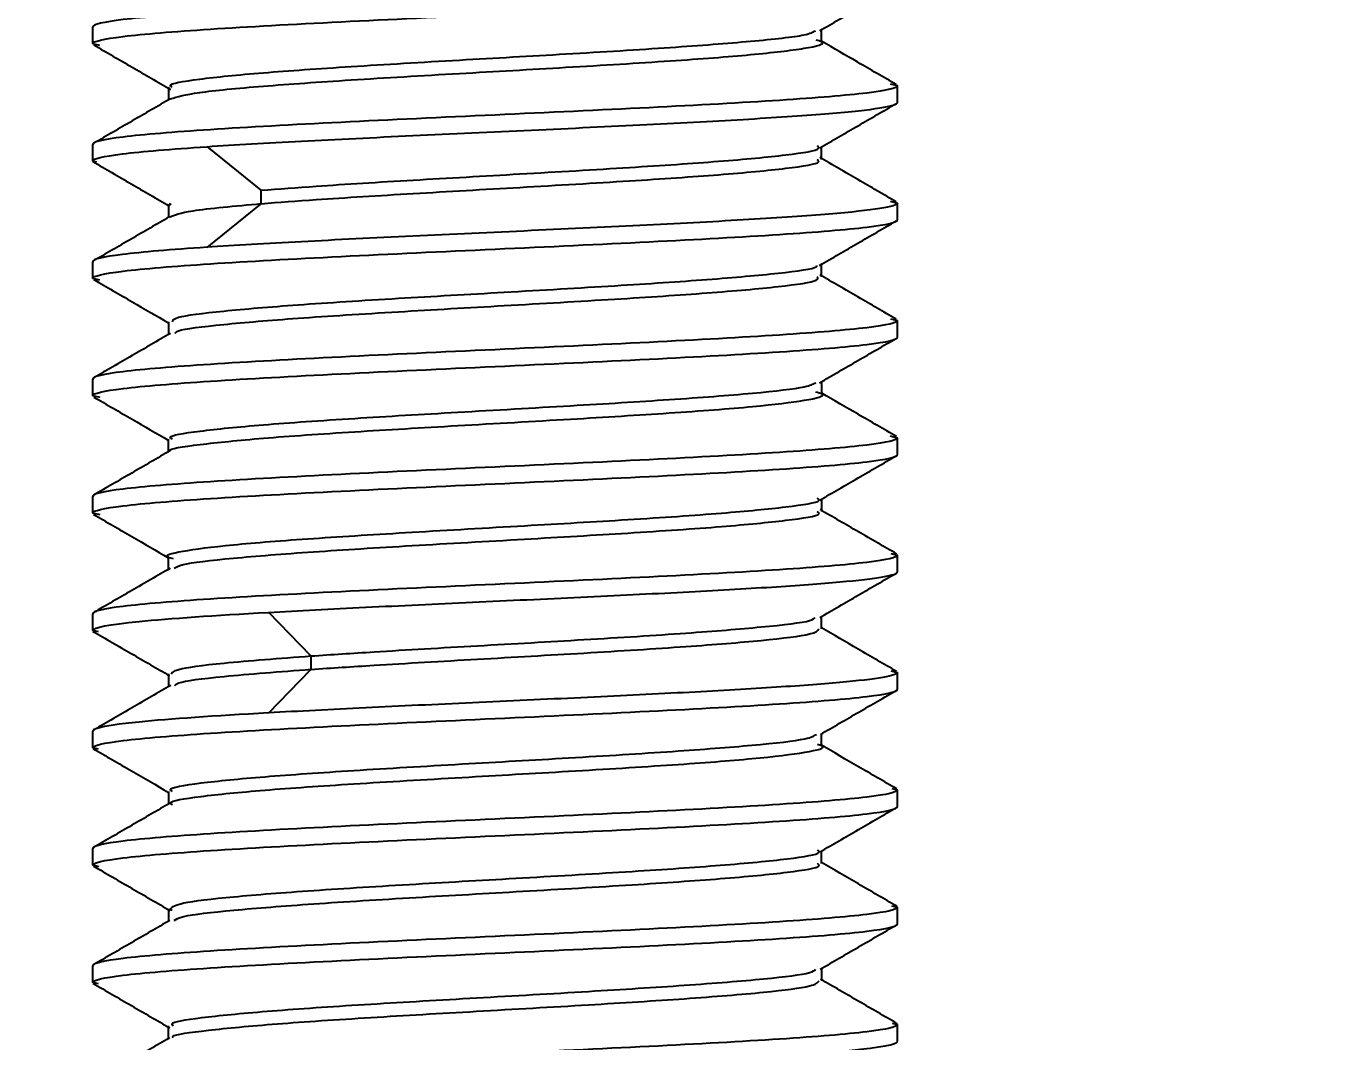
# Model space of a CAD drawing. Header units: millimetres. Extents: x 2 to 418, y 2 to 295.
# Drawn here: x 169.023 to 170.333, y 74.886 to 75.895 of the extents above; entities that cross this region are included whole.
import ezdxf

# ---------------------------------------------------------------- set-up
doc = ezdxf.new("R2010")
doc.units = ezdxf.units.MM
doc.styles.add('SLDTEXTSTYLE0', font='TXT', dxfattribs={"width": 0.75})
doc.dimstyles.new('SLDDIMSTYLE0', dxfattribs={"dimtxt": 3.175, "dimasz": 3.302, "dimexe": 0, "dimexo": 0.0625, "dimgap": 0.79375, "dimtad": 0, "dimtih": 1, "dimtoh": 1, "dimlfac": 15, "dimrnd": 1e-09, "dimzin": 4, "dimdsep": 46, "dimtxsty": 'SLDTEXTSTYLE0', "dimsah": 1, "dimcen": 0.09, "dimadec": 0, "dimazin": 1, "dimtfac": 1, "dimtmove": 0, "dimatfit": 0, "dimfxl": 0, "dimfrac": 2, "dimtolj": 1, "dimtzin": 12, "dimarcsym": 0})

# ---------------------------------------------------------------- blocks, each defined once
blk = doc.blocks.new('_D_12')
at = {"color": 7, "linetype": 'Continuous', "lineweight": 0}
for p, q in [((198.4975, 96.424), (198.4975, 102.774)), ((169.5585, 96.424), (201.6725, 96.424)), ((169.3918, 81.2573), (201.6725, 81.2573)), ((198.4975, 81.2573), (198.4975, 74.9073))]:
    blk.add_line(p, q, dxfattribs=at)
at = {"color": 7, "linetype": 'Continuous', "lineweight": 18}
for points in [[(198.4975, 96.424), (199.0055, 99.726), (197.9895, 99.726)], [(198.4975, 81.2573), (197.9895, 77.9553), (199.0055, 77.9553)]]:
    blk.add_solid(points, dxfattribs=at)
at = {"color": 7, "linetype": 'Continuous', "lineweight": 18, "insert": (192.0461, 91.6021), "char_height": 3.175, "attachment_point": 1, "style": 'SLDTEXTSTYLE0'}
blk.add_mtext('227.50', dxfattribs=at)
blk = doc.blocks.new('_D_19')
at = {"color": 7, "linetype": 'Continuous', "lineweight": 0}
for p, q in [((173.9848, 81.2573), (173.9848, 87.6073)), ((167.407, 81.2573), (177.1598, 81.2573)), ((168.3251, 80.0906), (177.1598, 80.0906)), ((173.9848, 72.0283), (173.9848, 80.0906)), ((180.3348, 72.0283), (173.9848, 72.0283))]:
    blk.add_line(p, q, dxfattribs=at)
at = {"color": 7, "linetype": 'Continuous', "lineweight": 18}
for points in [[(173.9848, 81.2573), (174.4928, 84.5593), (173.4768, 84.5593)], [(173.9848, 80.0906), (173.4768, 76.7886), (174.4928, 76.7886)]]:
    blk.add_solid(points, dxfattribs=at)
at = {"color": 7, "linetype": 'Continuous', "lineweight": 18, "insert": (180.3348, 73.6009), "char_height": 3.175, "attachment_point": 1, "style": 'SLDTEXTSTYLE0'}
blk.add_mtext('17.50', dxfattribs=at)

msp = doc.modelspace()

# ---------------------------------------------------------------- linework, layer by layer
at = {"color": 7, "linetype": 'Continuous', "lineweight": 25}
for p, q in [((169.08848, 75.87814), (169.08848, 75.89481)), ((169.81313, 75.87965), (169.81313, 75.89215)), ((169.09545, 75.87647), (169.08848, 75.87814)), ((169.16393, 75.83485), (169.16393, 75.82238)), ((169.88139, 75.83817), (169.88848, 75.83648)), ((169.88848, 75.81981), (169.88848, 75.83648)), ((169.08848, 75.76148), (169.08848, 75.77814)), ((169.25592, 75.73265), (169.2022, 75.77602)), ((169.813, 75.76306), (169.813, 75.77555)), ((169.09256, 75.7605), (169.08848, 75.76148)), ((169.2561, 75.71916), (169.2561, 75.7325)), ((169.88145, 75.72149), (169.88848, 75.71981)), ((169.16397, 75.71819), (169.16397, 75.70559)), ((169.16634, 75.71811), (169.16443, 75.71911)), ((169.20221, 75.67565), (169.25592, 75.71902)), ((169.88848, 75.70314), (169.88848, 75.71981)), ((169.08848, 75.64481), (169.08848, 75.66148)), ((169.813, 75.64642), (169.813, 75.6589)), ((169.09549, 75.64313), (169.08848, 75.64481)), ((169.88146, 75.60482), (169.88848, 75.60314)), ((169.16386, 75.60164), (169.16386, 75.58914)), ((169.88848, 75.58648), (169.88848, 75.60314)), ((169.08848, 75.52814), (169.08848, 75.54481)), ((169.81325, 75.52978), (169.81325, 75.54234)), ((169.09608, 75.52632), (169.08848, 75.52814)), ((169.88122, 75.48821), (169.88848, 75.48648)), ((169.88848, 75.46981), (169.88848, 75.48648)), ((169.16357, 75.48487), (169.16357, 75.47239)), ((169.08848, 75.41148), (169.08848, 75.42814)), ((169.81341, 75.41299), (169.81341, 75.4256)), ((169.09594, 75.40969), (169.08848, 75.41148)), ((169.16366, 75.3682), (169.16366, 75.35564)), ((169.88194, 75.37138), (169.88848, 75.36981)), ((169.88848, 75.35314), (169.88848, 75.36981)), ((169.08848, 75.29481), (169.08848, 75.31148)), ((169.30547, 75.26969), (169.2632, 75.31305)), ((169.81313, 75.29638), (169.81313, 75.30881)), ((169.09436, 75.2934), (169.08848, 75.29481)), ((169.30562, 75.2562), (169.30562, 75.26953)), ((169.1637, 75.25157), (169.1637, 75.23893)), ((169.26321, 75.21269), (169.30548, 75.25606)), ((169.88213, 75.25466), (169.88848, 75.25314)), ((169.88848, 75.23648), (169.88848, 75.25314)), ((169.08848, 75.17814), (169.08848, 75.19481)), ((169.81311, 75.1797), (169.81311, 75.19216)), ((169.09419, 75.17677), (169.08848, 75.17814)), ((169.16394, 75.13487), (169.16394, 75.12238)), ((169.88277, 75.13784), (169.88848, 75.13648)), ((169.88848, 75.11981), (169.88848, 75.13648)), ((169.08848, 75.06148), (169.08848, 75.07814)), ((169.813, 75.06304), (169.813, 75.07557)), ((169.09462, 75.06001), (169.08848, 75.06148)), ((169.16386, 75.01826), (169.16386, 75.0058)), ((169.16764, 75.01644), (169.16411, 75.01747)), ((169.8825, 75.02124), (169.88848, 75.01981)), ((169.88848, 75.00314), (169.88848, 75.01981)), ((169.08848, 74.94481), (169.08848, 74.96148)), ((169.81325, 74.94646), (169.81325, 74.95898)), ((169.09436, 74.9434), (169.08848, 74.94481)), ((169.16356, 74.90164), (169.16356, 74.88906)), ((169.88315, 74.90442), (169.88848, 74.90314)), ((169.88848, 74.88648), (169.88848, 74.90314))]:
    msp.add_line(p, q, dxfattribs=at)
for points, knots in [([(169.88848, 75.95314), (169.88848, 75.95071), (169.87807, 75.94828), (169.83799, 75.94342), (169.80834, 75.94099), (169.7343, 75.93613), (169.68992, 75.9337), (169.59318, 75.92884), (169.54084, 75.92641), (169.43612, 75.92155), (169.38378, 75.91912), (169.28703, 75.91425), (169.24266, 75.91182), (169.16861, 75.90696), (169.13896, 75.90453), (169.09889, 75.89967), (169.08848, 75.89724), (169.08848, 75.89481)], [0, 0, 0, 0, 0.125, 0.125, 0.25, 0.25, 0.375, 0.375, 0.5, 0.5, 0.625, 0.625, 0.75, 0.75, 0.875, 0.875, 1, 1, 1, 1]), ([(169.08848, 75.87814), (169.08848, 75.88057), (169.09889, 75.883), (169.13896, 75.88787), (169.16861, 75.8903), (169.24266, 75.89516), (169.28703, 75.89759), (169.38378, 75.90245), (169.43612, 75.90488), (169.54084, 75.90974), (169.59318, 75.91217), (169.68992, 75.91703), (169.7343, 75.91946), (169.80834, 75.92432), (169.83799, 75.92675), (169.87807, 75.93162), (169.88848, 75.93405), (169.88848, 75.93648)], [0, 0, 0, 0, 0.125, 0.125, 0.25, 0.25, 0.375, 0.375, 0.5, 0.5, 0.625, 0.625, 0.75, 0.75, 0.875, 0.875, 1, 1, 1, 1]), ([(169.81135, 75.89111), (169.82405, 75.89848), (169.84944, 75.91322), (169.87485, 75.92795), (169.88756, 75.93532)], [0, 0, 0, 0, 0.4998415, 1, 1, 1, 1]), ([(169.16761, 75.83476), (169.16657, 75.83539), (169.16202, 75.83815), (169.19027, 75.843), (169.25313, 75.8493), (169.34406, 75.85558), (169.45047, 75.86185), (169.56209, 75.86814), (169.66519, 75.8744), (169.74644, 75.8807), (169.79849, 75.88625), (169.80461, 75.88975), (169.80705, 75.89115)], [0, 0, 0, 0, 0.033689, 0.1467492, 0.2584061, 0.368012, 0.482191, 0.59024, 0.7043586, 0.8140261, 0.9256093, 1, 1, 1, 1]), ([(169.16582, 75.82338), (169.17296, 75.82549), (169.18721, 75.82969), (169.25398, 75.83597), (169.34383, 75.84225), (169.45051, 75.84852), (169.56217, 75.85481), (169.66482, 75.86107), (169.74778, 75.86737), (169.80019, 75.87364), (169.81957, 75.87847), (169.80987, 75.88118), (169.80777, 75.88176)], [0, 0, 0, 0, 0.1082347, 0.2160802, 0.3219448, 0.4322263, 0.5365871, 0.6468103, 0.7527344, 0.8605087, 0.9698053, 1, 1, 1, 1]), ([(169.88725, 75.83764), (169.87456, 75.845), (169.84984, 75.85933), (169.82515, 75.87367), (169.81313, 75.88065)], [0, 0, 0, 0, 0.5136221, 1, 1, 1, 1]), ([(169.08953, 75.87702), (169.10223, 75.86965), (169.12763, 75.85492), (169.15301, 75.84018), (169.1657, 75.83281)], [0, 0, 0, 0, 0.500164, 1, 1, 1, 1]), ([(169.88848, 75.83648), (169.88848, 75.83405), (169.87807, 75.83162), (169.83799, 75.82675), (169.80834, 75.82432), (169.7343, 75.81946), (169.68992, 75.81703), (169.59318, 75.81217), (169.54084, 75.80974), (169.43612, 75.80488), (169.38378, 75.80245), (169.28703, 75.79759), (169.24266, 75.79516), (169.16861, 75.7903), (169.13896, 75.78787), (169.09889, 75.783), (169.08848, 75.78057), (169.08848, 75.77814)], [0, 0, 0, 0, 0.125, 0.125, 0.25, 0.25, 0.375, 0.375, 0.5, 0.5, 0.625, 0.625, 0.75, 0.75, 0.875, 0.875, 1, 1, 1, 1]), ([(169.16576, 75.82344), (169.15309, 75.81608), (169.12773, 75.80135), (169.10236, 75.78663), (169.08967, 75.77927)], [0, 0, 0, 0, 0.4998538, 1, 1, 1, 1]), ([(169.20213, 75.77583), (169.22969, 75.77766), (169.26147, 75.77949), (169.33069, 75.78316), (169.36813, 75.78499), (169.44542, 75.78866), (169.48526, 75.79049), (169.5639, 75.79415), (169.60268, 75.79599), (169.67581, 75.79965), (169.71015, 75.80148), (169.77142, 75.80515), (169.79834, 75.80698), (169.84241, 75.81065), (169.85955, 75.81248), (169.88259, 75.81614), (169.88848, 75.81798), (169.88848, 75.81981)], [0, 0, 0, 0, 0.125, 0.125, 0.25, 0.25, 0.375, 0.375, 0.5, 0.5, 0.625, 0.625, 0.75, 0.75, 0.875, 0.875, 1, 1, 1, 1]), ([(169.81124, 75.77453), (169.82392, 75.7819), (169.84931, 75.79664), (169.8747, 75.81137), (169.8874, 75.81874)], [0, 0, 0, 0, 0.4998242, 1, 1, 1, 1]), ([(169.08848, 75.76148), (169.08848, 75.76387), (169.09856, 75.76626), (169.1374, 75.77104), (169.16615, 75.77344), (169.20213, 75.77583)], [0, 0, 0, 0, 0.5, 0.5, 1, 1, 1, 1]), ([(169.2561, 75.73249), (169.27369, 75.73384), (169.31732, 75.73721), (169.40639, 75.74265), (169.51547, 75.74882), (169.62298, 75.75508), (169.71592, 75.76138), (169.78192, 75.76765), (169.81343, 75.77272), (169.80983, 75.77565), (169.80881, 75.77648)], [0, 0, 0, 0, 0.0927967, 0.2301679, 0.3690767, 0.5159378, 0.6550784, 0.7997262, 0.9430638, 1, 1, 1, 1]), ([(169.08861, 75.76103), (169.10129, 75.75367), (169.12665, 75.73894), (169.15203, 75.7242), (169.16471, 75.71683)], [0, 0, 0, 0, 0.50016027, 1, 1, 1, 1]), ([(169.2561, 75.71915), (169.27369, 75.72051), (169.31732, 75.72388), (169.40639, 75.72931), (169.51547, 75.73549), (169.62298, 75.74175), (169.71592, 75.74805), (169.78192, 75.75431), (169.81343, 75.75938), (169.80983, 75.76231), (169.80881, 75.76315)], [0, 0, 0, 0, 0.0927967, 0.2301679, 0.3690767, 0.5159378, 0.6550784, 0.7997262, 0.9430638, 1, 1, 1, 1]), ([(169.88733, 75.72095), (169.87465, 75.72831), (169.84927, 75.74303), (169.82392, 75.75776), (169.81124, 75.76512)], [0, 0, 0, 0, 0.5001355, 1, 1, 1, 1]), ([(169.16486, 75.70589), (169.16987, 75.70796), (169.18055, 75.71238), (169.22991, 75.71682), (169.2561, 75.71917)], [0, 0, 0, 0, 0.469186, 1, 1, 1, 1]), ([(169.88848, 75.71981), (169.88848, 75.71798), (169.88259, 75.71614), (169.85955, 75.71248), (169.84241, 75.71065), (169.79834, 75.70698), (169.77142, 75.70515), (169.71015, 75.70148), (169.67581, 75.69965), (169.60268, 75.69599), (169.5639, 75.69415), (169.48526, 75.69049), (169.44542, 75.68866), (169.36813, 75.68499), (169.33069, 75.68316), (169.26147, 75.67949), (169.22969, 75.67766), (169.20213, 75.67583)], [0, 0, 0, 0, 0.125, 0.125, 0.25, 0.25, 0.375, 0.375, 0.5, 0.5, 0.625, 0.625, 0.75, 0.75, 0.875, 0.875, 1, 1, 1, 1]), ([(169.08848, 75.64481), (169.08848, 75.64724), (169.09889, 75.64967), (169.13896, 75.65453), (169.16861, 75.65696), (169.24266, 75.66182), (169.28703, 75.66425), (169.38378, 75.66912), (169.43612, 75.67155), (169.54084, 75.67641), (169.59318, 75.67884), (169.68992, 75.6837), (169.7343, 75.68613), (169.80834, 75.69099), (169.83799, 75.69342), (169.87807, 75.69828), (169.88848, 75.70071), (169.88848, 75.70314)], [0, 0, 0, 0, 0.125, 0.125, 0.25, 0.25, 0.375, 0.375, 0.5, 0.5, 0.625, 0.625, 0.75, 0.75, 0.875, 0.875, 1, 1, 1, 1]), ([(169.16462, 75.70597), (169.15196, 75.69862), (169.12665, 75.68393), (169.10133, 75.66925), (169.08867, 75.66191)], [0, 0, 0, 0, 0.4999347, 1, 1, 1, 1]), ([(169.81117, 75.65783), (169.82385, 75.6652), (169.84921, 75.67993), (169.87459, 75.69465), (169.88728, 75.70201)], [0, 0, 0, 0, 0.4998505, 1, 1, 1, 1]), ([(169.20213, 75.67583), (169.16615, 75.67344), (169.1374, 75.67104), (169.09856, 75.66626), (169.08848, 75.66387), (169.08848, 75.66148)], [0, 0, 0, 0, 0.5, 0.5, 1, 1, 1, 1]), ([(169.16769, 75.60155), (169.16805, 75.60309), (169.1689, 75.60671), (169.21453, 75.61242), (169.28966, 75.6187), (169.38885, 75.62497), (169.49966, 75.63126), (169.60824, 75.63752), (169.70416, 75.64382), (169.77379, 75.65009), (169.80865, 75.6548), (169.80825, 75.65737), (169.80817, 75.65784)], [0, 0, 0, 0, 0.0820317, 0.1932906, 0.3036531, 0.4178147, 0.5260915, 0.6406053, 0.7500186, 0.8623449, 0.9752779, 1, 1, 1, 1]), ([(169.08968, 75.64367), (169.10238, 75.6363), (169.12711, 75.62196), (169.15183, 75.60761), (169.16386, 75.60062)], [0, 0, 0, 0, 0.51333032, 1, 1, 1, 1]), ([(169.17032, 75.59018), (169.1708, 75.59107), (169.17243, 75.59404), (169.21513, 75.59909), (169.28949, 75.60536), (169.38889, 75.61164), (169.49964, 75.61793), (169.6083, 75.62418), (169.70395, 75.63048), (169.77459, 75.63676), (169.81124, 75.64213), (169.80941, 75.64538), (169.80877, 75.64651)], [0, 0, 0, 0, 0.0470144, 0.1581872, 0.2684643, 0.3825375, 0.4907305, 0.6051556, 0.7144842, 0.8267235, 0.9395691, 1, 1, 1, 1]), ([(169.88736, 75.60428), (169.87466, 75.61164), (169.84927, 75.62637), (169.82389, 75.64111), (169.8112, 75.64848)], [0, 0, 0, 0, 0.50016361, 1, 1, 1, 1]), ([(169.88848, 75.60314), (169.88848, 75.60071), (169.87807, 75.59828), (169.83799, 75.59342), (169.80834, 75.59099), (169.7343, 75.58613), (169.68992, 75.5837), (169.59318, 75.57884), (169.54084, 75.57641), (169.43612, 75.57155), (169.38378, 75.56912), (169.28703, 75.56425), (169.24266, 75.56182), (169.16861, 75.55696), (169.13896, 75.55453), (169.09889, 75.54967), (169.08848, 75.54724), (169.08848, 75.54481)], [0, 0, 0, 0, 0.125, 0.125, 0.25, 0.25, 0.375, 0.375, 0.5, 0.5, 0.625, 0.625, 0.75, 0.75, 0.875, 0.875, 1, 1, 1, 1]), ([(169.08848, 75.52814), (169.08848, 75.53057), (169.09889, 75.533), (169.13896, 75.53787), (169.16861, 75.5403), (169.24266, 75.54516), (169.28703, 75.54759), (169.38378, 75.55245), (169.43612, 75.55488), (169.54084, 75.55974), (169.59318, 75.56217), (169.68992, 75.56703), (169.7343, 75.56946), (169.80834, 75.57432), (169.83799, 75.57675), (169.87807, 75.58162), (169.88848, 75.58405), (169.88848, 75.58648)], [0, 0, 0, 0, 0.125, 0.125, 0.25, 0.25, 0.375, 0.375, 0.5, 0.5, 0.625, 0.625, 0.75, 0.75, 0.875, 0.875, 1, 1, 1, 1]), ([(169.16568, 75.5902), (169.15299, 75.58283), (169.1276, 75.56809), (169.1022, 75.55336), (169.08949, 75.54599)], [0, 0, 0, 0, 0.49984384, 1, 1, 1, 1]), ([(169.81109, 75.54108), (169.82378, 75.54845), (169.84915, 75.56318), (169.87455, 75.5779), (169.88725, 75.58526)], [0, 0, 0, 0, 0.499836, 1, 1, 1, 1]), ([(169.16793, 75.48479), (169.16667, 75.48548), (169.16167, 75.48824), (169.19213, 75.4931), (169.25337, 75.49937), (169.34519, 75.50566), (169.45246, 75.51194), (169.56303, 75.5182), (169.66613, 75.5245), (169.74819, 75.53076), (169.79823, 75.53634), (169.80468, 75.53978), (169.80722, 75.54112)], [0, 0, 0, 0, 0.0371195, 0.1467169, 0.258576, 0.3716901, 0.4803219, 0.5948945, 0.7033389, 0.8167537, 0.9281054, 1, 1, 1, 1]), ([(169.08966, 75.52686), (169.10237, 75.5195), (169.12701, 75.50522), (169.15164, 75.49093), (169.16357, 75.484)], [0, 0, 0, 0, 0.5155422, 1, 1, 1, 1]), ([(169.16561, 75.47351), (169.1656, 75.47352), (169.16322, 75.47559), (169.19343, 75.47976), (169.25301, 75.48603), (169.34529, 75.49232), (169.45241, 75.49861), (169.56314, 75.50487), (169.66577, 75.51117), (169.74959, 75.51743), (169.79957, 75.52373), (169.81982, 75.5285), (169.8097, 75.5312), (169.80734, 75.53183)], [0, 0, 0, 0, 0.00067068, 0.10653297, 0.21457988, 0.32383913, 0.42876871, 0.53943665, 0.64418531, 0.75373492, 0.86129184, 0.96759649, 1, 1, 1, 1]), ([(169.88762, 75.48767), (169.87491, 75.49504), (169.85011, 75.5094), (169.82533, 75.52378), (169.81325, 75.53079)], [0, 0, 0, 0, 0.5127216, 1, 1, 1, 1]), ([(169.88848, 75.48648), (169.88848, 75.48405), (169.87807, 75.48162), (169.83799, 75.47675), (169.80834, 75.47432), (169.7343, 75.46946), (169.68992, 75.46703), (169.59318, 75.46217), (169.54084, 75.45974), (169.43612, 75.45488), (169.38378, 75.45245), (169.28703, 75.44759), (169.24266, 75.44516), (169.16861, 75.4403), (169.13896, 75.43787), (169.09889, 75.433), (169.08848, 75.43057), (169.08848, 75.42814)], [0, 0, 0, 0, 0.125, 0.125, 0.25, 0.25, 0.375, 0.375, 0.5, 0.5, 0.625, 0.625, 0.75, 0.75, 0.875, 0.875, 1, 1, 1, 1]), ([(169.16546, 75.47349), (169.15276, 75.46613), (169.12734, 75.45138), (169.1019, 75.43665), (169.08918, 75.42929)], [0, 0, 0, 0, 0.4998236, 1, 1, 1, 1]), ([(169.08848, 75.41148), (169.08848, 75.41391), (169.09889, 75.41634), (169.13896, 75.4212), (169.16861, 75.42363), (169.24266, 75.42849), (169.28703, 75.43092), (169.38378, 75.43578), (169.43612, 75.43821), (169.54084, 75.44307), (169.59318, 75.4455), (169.68992, 75.45037), (169.7343, 75.4528), (169.80834, 75.45766), (169.83799, 75.46009), (169.87807, 75.46495), (169.88848, 75.46738), (169.88848, 75.46981)], [0, 0, 0, 0, 0.125, 0.125, 0.25, 0.25, 0.375, 0.375, 0.5, 0.5, 0.625, 0.625, 0.75, 0.75, 0.875, 0.875, 1, 1, 1, 1]), ([(169.81126, 75.42435), (169.82395, 75.43172), (169.84934, 75.44645), (169.87475, 75.46116), (169.88745, 75.46852)], [0, 0, 0, 0, 0.4998533, 1, 1, 1, 1]), ([(169.16898, 75.36612), (169.16699, 75.36661), (169.15668, 75.36914), (169.17518, 75.37378), (169.22214, 75.38004), (169.30441, 75.38634), (169.4058, 75.39262), (169.51644, 75.39889), (169.62443, 75.40518), (169.71748, 75.41144), (169.78138, 75.41774), (169.81409, 75.42269), (169.80992, 75.4256), (169.80876, 75.42641)], [0, 0, 0, 0, 0.0242707, 0.1257509, 0.2314823, 0.3359012, 0.4384021, 0.5451797, 0.6462247, 0.7529458, 0.8555043, 0.9598543, 1, 1, 1, 1]), ([(169.08941, 75.41023), (169.10211, 75.40287), (169.12687, 75.38852), (169.15161, 75.37417), (169.16366, 75.36717)], [0, 0, 0, 0, 0.5130143, 1, 1, 1, 1]), ([(169.16944, 75.35663), (169.17132, 75.35787), (169.17639, 75.36124), (169.22365, 75.36671), (169.30402, 75.37301), (169.40591, 75.37929), (169.51641, 75.38555), (169.62443, 75.39185), (169.71747, 75.3981), (169.78138, 75.4044), (169.81409, 75.40936), (169.80992, 75.41227), (169.80876, 75.41308)], [0, 0, 0, 0, 0.06623666, 0.17916562, 0.29069286, 0.40017153, 0.51421797, 0.6221415, 0.73612763, 0.84566782, 0.95712141, 1, 1, 1, 1]), ([(169.88786, 75.37084), (169.87514, 75.37821), (169.84971, 75.39294), (169.82429, 75.40768), (169.81158, 75.41505)], [0, 0, 0, 0, 0.5001944, 1, 1, 1, 1]), ([(169.88848, 75.36981), (169.88848, 75.36738), (169.87807, 75.36495), (169.83799, 75.36009), (169.80834, 75.35766), (169.7343, 75.3528), (169.68992, 75.35037), (169.59318, 75.3455), (169.54084, 75.34307), (169.43612, 75.33821), (169.38378, 75.33578), (169.28703, 75.33092), (169.24266, 75.32849), (169.16861, 75.32363), (169.13896, 75.3212), (169.09889, 75.31634), (169.08848, 75.31391), (169.08848, 75.31148)], [0, 0, 0, 0, 0.125, 0.125, 0.25, 0.25, 0.375, 0.375, 0.5, 0.5, 0.625, 0.625, 0.75, 0.75, 0.875, 0.875, 1, 1, 1, 1]), ([(169.16543, 75.35667), (169.15273, 75.3493), (169.12732, 75.33455), (169.1019, 75.31982), (169.08919, 75.31246)], [0, 0, 0, 0, 0.4998005, 1, 1, 1, 1]), ([(169.26315, 75.31287), (169.29302, 75.31454), (169.32567, 75.31622), (169.39414, 75.31958), (169.42995, 75.32126), (169.50214, 75.32461), (169.53851, 75.32629), (169.60916, 75.32965), (169.64342, 75.33133), (169.70735, 75.33468), (169.737, 75.33636), (169.78955, 75.33972), (169.81243, 75.3414), (169.84975, 75.34475), (169.86418, 75.34643), (169.88355, 75.34979), (169.88848, 75.35147), (169.88848, 75.35314)], [0, 0, 0, 0, 0.125, 0.125, 0.25, 0.25, 0.375, 0.375, 0.5, 0.5, 0.625, 0.625, 0.75, 0.75, 0.875, 0.875, 1, 1, 1, 1]), ([(169.81137, 75.30779), (169.82405, 75.31515), (169.84942, 75.32988), (169.8748, 75.3446), (169.8875, 75.35196)], [0, 0, 0, 0, 0.4998778, 1, 1, 1, 1]), ([(169.08848, 75.29481), (169.08848, 75.29782), (169.10454, 75.30083), (169.16512, 75.30685), (169.20959, 75.30986), (169.26315, 75.31287)], [0, 0, 0, 0, 0.5, 0.5, 1, 1, 1, 1]), ([(169.30562, 75.26952), (169.32603, 75.27088), (169.37666, 75.27425), (169.4714, 75.27968), (169.58016, 75.28586), (169.68075, 75.29212), (169.75741, 75.29842), (169.80287, 75.30362), (169.80575, 75.30677), (169.8067, 75.30781)], [0, 0, 0, 0, 0.106635, 0.2644918, 0.4241155, 0.5928773, 0.7527674, 0.9189859, 1, 1, 1, 1]), ([(169.08878, 75.29393), (169.10147, 75.28658), (169.12685, 75.27187), (169.15222, 75.25716), (169.1649, 75.2498)], [0, 0, 0, 0, 0.5001043, 1, 1, 1, 1]), ([(169.30562, 75.25619), (169.32603, 75.25755), (169.37666, 75.26091), (169.47139, 75.26635), (169.5802, 75.27253), (169.6806, 75.27878), (169.75794, 75.28508), (169.80676, 75.29095), (169.80915, 75.29477), (169.81022, 75.29647)], [0, 0, 0, 0, 0.1013622, 0.2514134, 0.4031441, 0.5635611, 0.7155449, 0.8735444, 1, 1, 1, 1]), ([(169.88759, 75.25413), (169.87488, 75.2615), (169.85006, 75.27589), (169.82524, 75.2903), (169.81313, 75.29733)], [0, 0, 0, 0, 0.5118829, 1, 1, 1, 1]), ([(169.16688, 75.25147), (169.16781, 75.25303), (169.16997, 75.2567), (169.21493, 75.26271), (169.27435, 75.26719), (169.30562, 75.26954)], [0, 0, 0, 0, 0.2594798, 0.6102272, 1, 1, 1, 1]), ([(169.17023, 75.24027), (169.17099, 75.24112), (169.17365, 75.24408), (169.21555, 75.24938), (169.27456, 75.25385), (169.30562, 75.25621)], [0, 0, 0, 0, 0.159963, 0.5578465, 1, 1, 1, 1]), ([(169.88848, 75.25314), (169.88848, 75.25147), (169.88355, 75.24979), (169.86418, 75.24643), (169.84975, 75.24475), (169.81243, 75.2414), (169.78955, 75.23972), (169.737, 75.23636), (169.70735, 75.23468), (169.64342, 75.23133), (169.60916, 75.22965), (169.53851, 75.22629), (169.50214, 75.22461), (169.42995, 75.22126), (169.39414, 75.21958), (169.32567, 75.21622), (169.29302, 75.21454), (169.26315, 75.21287)], [0, 0, 0, 0, 0.125, 0.125, 0.25, 0.25, 0.375, 0.375, 0.5, 0.5, 0.625, 0.625, 0.75, 0.75, 0.875, 0.875, 1, 1, 1, 1]), ([(169.08848, 75.17814), (169.08848, 75.18057), (169.09889, 75.183), (169.13896, 75.18787), (169.16861, 75.1903), (169.24266, 75.19516), (169.28703, 75.19759), (169.38378, 75.20245), (169.43612, 75.20488), (169.54084, 75.20974), (169.59318, 75.21217), (169.68992, 75.21703), (169.7343, 75.21946), (169.80834, 75.22432), (169.83799, 75.22675), (169.87807, 75.23162), (169.88848, 75.23405), (169.88848, 75.23648)], [0, 0, 0, 0, 0.125, 0.125, 0.25, 0.25, 0.375, 0.375, 0.5, 0.5, 0.625, 0.625, 0.75, 0.75, 0.875, 0.875, 1, 1, 1, 1]), ([(169.16604, 75.24029), (169.15338, 75.23293), (169.12804, 75.21822), (169.10268, 75.20352), (169.08999, 75.19616)], [0, 0, 0, 0, 0.49987021, 1, 1, 1, 1]), ([(169.81198, 75.1915), (169.82465, 75.19886), (169.85001, 75.21358), (169.87537, 75.22829), (169.88806, 75.23564)], [0, 0, 0, 0, 0.4998945, 1, 1, 1, 1]), ([(169.26315, 75.21287), (169.20959, 75.20986), (169.16512, 75.20685), (169.10454, 75.20083), (169.08848, 75.19782), (169.08848, 75.19481)], [0, 0, 0, 0, 0.5, 0.5, 1, 1, 1, 1]), ([(169.16773, 75.13478), (169.16669, 75.13546), (169.16237, 75.13826), (169.19138, 75.14316), (169.25515, 75.14946), (169.34646, 75.15573), (169.45329, 75.16201), (169.56485, 75.1683), (169.66747, 75.17456), (169.74823, 75.18085), (169.80008, 75.18648), (169.80567, 75.19007), (169.80798, 75.19154)], [0, 0, 0, 0, 0.0357127, 0.1484099, 0.2587336, 0.3681685, 0.4813704, 0.5887371, 0.7022883, 0.810782, 0.922164, 1, 1, 1, 1]), ([(169.08908, 75.17731), (169.10176, 75.16995), (169.12672, 75.15547), (169.15167, 75.14099), (169.16394, 75.13386)], [0, 0, 0, 0, 0.5080677, 1, 1, 1, 1]), ([(169.16773, 75.12145), (169.16669, 75.12212), (169.16237, 75.12493), (169.19138, 75.12983), (169.25515, 75.13612), (169.34647, 75.1424), (169.45327, 75.14868), (169.56494, 75.15497), (169.6671, 75.16122), (169.74956, 75.16752), (169.80091, 75.17379), (169.81964, 75.17847), (169.81047, 75.18102), (169.8089, 75.18146)], [0, 0, 0, 0, 0.033779, 0.1403743, 0.2447244, 0.3482339, 0.4553065, 0.5568598, 0.6642628, 0.766882, 0.8722333, 0.9781536, 1, 1, 1, 1]), ([(169.88783, 75.13732), (169.87513, 75.14468), (169.85022, 75.15912), (169.82532, 75.17358), (169.81311, 75.18067)], [0, 0, 0, 0, 0.5099656, 1, 1, 1, 1]), ([(169.88848, 75.13648), (169.88848, 75.13405), (169.87807, 75.13162), (169.83799, 75.12675), (169.80834, 75.12432), (169.7343, 75.11946), (169.68992, 75.11703), (169.59318, 75.11217), (169.54084, 75.10974), (169.43612, 75.10488), (169.38378, 75.10245), (169.28703, 75.09759), (169.24266, 75.09516), (169.16861, 75.0903), (169.13896, 75.08787), (169.09889, 75.083), (169.08848, 75.08057), (169.08848, 75.07814)], [0, 0, 0, 0, 0.125, 0.125, 0.25, 0.25, 0.375, 0.375, 0.5, 0.5, 0.625, 0.625, 0.75, 0.75, 0.875, 0.875, 1, 1, 1, 1]), ([(169.08848, 75.06148), (169.08848, 75.06391), (169.09889, 75.06634), (169.13896, 75.0712), (169.16861, 75.07363), (169.24266, 75.07849), (169.28703, 75.08092), (169.38378, 75.08578), (169.43612, 75.08821), (169.54084, 75.09307), (169.59318, 75.0955), (169.68992, 75.10037), (169.7343, 75.1028), (169.80834, 75.10766), (169.83799, 75.11009), (169.87807, 75.11495), (169.88848, 75.11738), (169.88848, 75.11981)], [0, 0, 0, 0, 0.125, 0.125, 0.25, 0.25, 0.375, 0.375, 0.5, 0.5, 0.625, 0.625, 0.75, 0.75, 0.875, 0.875, 1, 1, 1, 1]), ([(169.1654, 75.12323), (169.15271, 75.11586), (169.12733, 75.10112), (169.10195, 75.08639), (169.08925, 75.07903)], [0, 0, 0, 0, 0.499824, 1, 1, 1, 1]), ([(169.81163, 75.07477), (169.8243, 75.08213), (169.84965, 75.09685), (169.87501, 75.11156), (169.88769, 75.11891)], [0, 0, 0, 0, 0.4998734, 1, 1, 1, 1]), ([(169.16573, 75.01817), (169.16786, 75.02009), (169.17228, 75.02406), (169.22517, 75.03013), (169.30473, 75.03641), (169.407, 75.04269), (169.51838, 75.04898), (169.62546, 75.05524), (169.71798, 75.06154), (169.78309, 75.0678), (169.81373, 75.07281), (169.80991, 75.07568), (169.80887, 75.07646)], [0, 0, 0, 0, 0.09851291, 0.20443984, 0.31255273, 0.4218787, 0.52687237, 0.63760789, 0.74242052, 0.85203702, 0.95965962, 1, 1, 1, 1]), ([(169.08932, 75.06053), (169.102, 75.05318), (169.12737, 75.03847), (169.15272, 75.02375), (169.16539, 75.01639)], [0, 0, 0, 0, 0.5001377, 1, 1, 1, 1]), ([(169.16958, 75.00649), (169.17137, 75.00785), (169.17585, 75.01128), (169.22556, 75.0168), (169.30463, 75.02307), (169.40703, 75.02936), (169.51837, 75.03565), (169.62547, 75.04191), (169.71798, 75.0482), (169.78309, 75.05447), (169.81373, 75.05948), (169.80991, 75.06235), (169.80887, 75.06313)], [0, 0, 0, 0, 0.0722782, 0.1812878, 0.2925469, 0.4050545, 0.5131036, 0.6270617, 0.7349245, 0.8477311, 0.9584857, 1, 1, 1, 1]), ([(169.88777, 75.0207), (169.87507, 75.02807), (169.85015, 75.04253), (169.82523, 75.057), (169.813, 75.0641)], [0, 0, 0, 0, 0.5093921, 1, 1, 1, 1]), ([(169.88848, 75.01981), (169.88848, 75.01738), (169.87807, 75.01495), (169.83799, 75.01009), (169.80834, 75.00766), (169.7343, 75.0028), (169.68992, 75.00037), (169.59318, 74.9955), (169.54084, 74.99307), (169.43612, 74.98821), (169.38378, 74.98578), (169.28703, 74.98092), (169.24266, 74.97849), (169.16861, 74.97363), (169.13896, 74.9712), (169.09889, 74.96634), (169.08848, 74.96391), (169.08848, 74.96148)], [0, 0, 0, 0, 0.125, 0.125, 0.25, 0.25, 0.375, 0.375, 0.5, 0.5, 0.625, 0.625, 0.75, 0.75, 0.875, 0.875, 1, 1, 1, 1]), ([(169.08848, 74.94481), (169.08848, 74.94724), (169.09889, 74.94967), (169.13896, 74.95453), (169.16861, 74.95696), (169.24266, 74.96182), (169.28703, 74.96425), (169.38378, 74.96912), (169.43612, 74.97155), (169.54084, 74.97641), (169.59318, 74.97884), (169.68992, 74.9837), (169.7343, 74.98613), (169.80834, 74.99099), (169.83799, 74.99342), (169.87807, 74.99828), (169.88848, 75.00071), (169.88848, 75.00314)], [0, 0, 0, 0, 0.125, 0.125, 0.25, 0.25, 0.375, 0.375, 0.5, 0.5, 0.625, 0.625, 0.75, 0.75, 0.875, 0.875, 1, 1, 1, 1]), ([(169.1651, 75.00652), (169.15241, 74.99915), (169.12702, 74.98441), (169.10163, 74.96969), (169.08894, 74.96232)], [0, 0, 0, 0, 0.499845, 1, 1, 1, 1]), ([(169.81168, 74.95806), (169.82436, 74.96542), (169.84973, 74.98014), (169.8751, 74.99485), (169.8878, 75.00221)], [0, 0, 0, 0, 0.4998558, 1, 1, 1, 1]), ([(169.1686, 74.90156), (169.16759, 74.90258), (169.16456, 74.90564), (169.20031, 74.91081), (169.26689, 74.91708), (169.36238, 74.92338), (169.47103, 74.92966), (169.58113, 74.93592), (169.68183, 74.94222), (169.75896, 74.94847), (169.80284, 74.95379), (169.80606, 74.95697), (169.8072, 74.95809)], [0, 0, 0, 0, 0.0540985, 0.16232353, 0.27508226, 0.38644139, 0.49575504, 0.60962956, 0.71739041, 0.83120472, 0.94057979, 1, 1, 1, 1]), ([(169.08888, 74.94393), (169.10158, 74.93657), (169.12697, 74.92186), (169.15235, 74.90714), (169.16504, 74.89978)], [0, 0, 0, 0, 0.5001426, 1, 1, 1, 1]), ([(169.16843, 74.8897), (169.16808, 74.89023), (169.16637, 74.8928), (169.20096, 74.89748), (169.26672, 74.90375), (169.36243, 74.91004), (169.47101, 74.91632), (169.58117, 74.92259), (169.68171, 74.92888), (169.75942, 74.93514), (169.80625, 74.94106), (169.8092, 74.94484), (169.81055, 74.94656)], [0, 0, 0, 0, 0.0278471, 0.1354518, 0.2475642, 0.358285, 0.4669721, 0.5801939, 0.687337, 0.8004989, 0.9092471, 1, 1, 1, 1]), ([(169.88836, 74.90388), (169.87565, 74.91125), (169.85026, 74.92597), (169.82486, 74.94071), (169.81216, 74.94808)], [0, 0, 0, 0, 0.5001522, 1, 1, 1, 1]), ([(169.88848, 74.90314), (169.88848, 74.90071), (169.87807, 74.89828), (169.83799, 74.89342), (169.80834, 74.89099), (169.7343, 74.88613), (169.68992, 74.8837), (169.59318, 74.87884), (169.54084, 74.87641), (169.43612, 74.87155), (169.38378, 74.86912), (169.28703, 74.86425), (169.24266, 74.86182), (169.16861, 74.85696), (169.13896, 74.85453), (169.09889, 74.84967), (169.08848, 74.84724), (169.08848, 74.84481)], [0, 0, 0, 0, 0.125, 0.125, 0.25, 0.25, 0.375, 0.375, 0.5, 0.5, 0.625, 0.625, 0.75, 0.75, 0.875, 0.875, 1, 1, 1, 1]), ([(169.16468, 74.8897), (169.15197, 74.88233), (169.12656, 74.8676), (169.10115, 74.85287), (169.08844, 74.84551)], [0, 0, 0, 0, 0.4998389, 1, 1, 1, 1]), ([(169.3331, 74.8499), (169.3936, 74.85295), (169.46045, 74.856), (169.59119, 74.86209), (169.65496, 74.86514), (169.76437, 74.87124), (169.80991, 74.87429), (169.87199, 74.88038), (169.88848, 74.88343), (169.88848, 74.88648)], [0, 0, 0, 0, 0.25, 0.25, 0.5, 0.5, 0.75, 0.75, 1, 1, 1, 1])]:
    msp.add_open_spline(points, degree=3, knots=knots, dxfattribs=at)

# ---------------------------------------------------------------- dimensions: what is measured, and where the dimension line sits
at = {"color": 7, "linetype": 'Continuous', "lineweight": 18}
for base, p1, p2, picture, middle in [((198.49752, 81.25731), (168.28848, 96.42398), (168.12181, 81.25731), '_D_12', (198.49752, 90.02944)), ((173.98482, 80.09064), (166.137, 81.25731), (167.05514, 80.09064), '_D_19', (173.98482, 72.02829))]:
    dim = msp.add_linear_dim(base=base, p1=p1, p2=p2, angle=90, dimstyle='SLDDIMSTYLE0', dxfattribs=at)
    dim.commit()
    dim.dimension.update_dxf_attribs({"geometry": picture, "text_midpoint": middle, "dimtype": 160})

doc.saveas('drawing.dxf')
